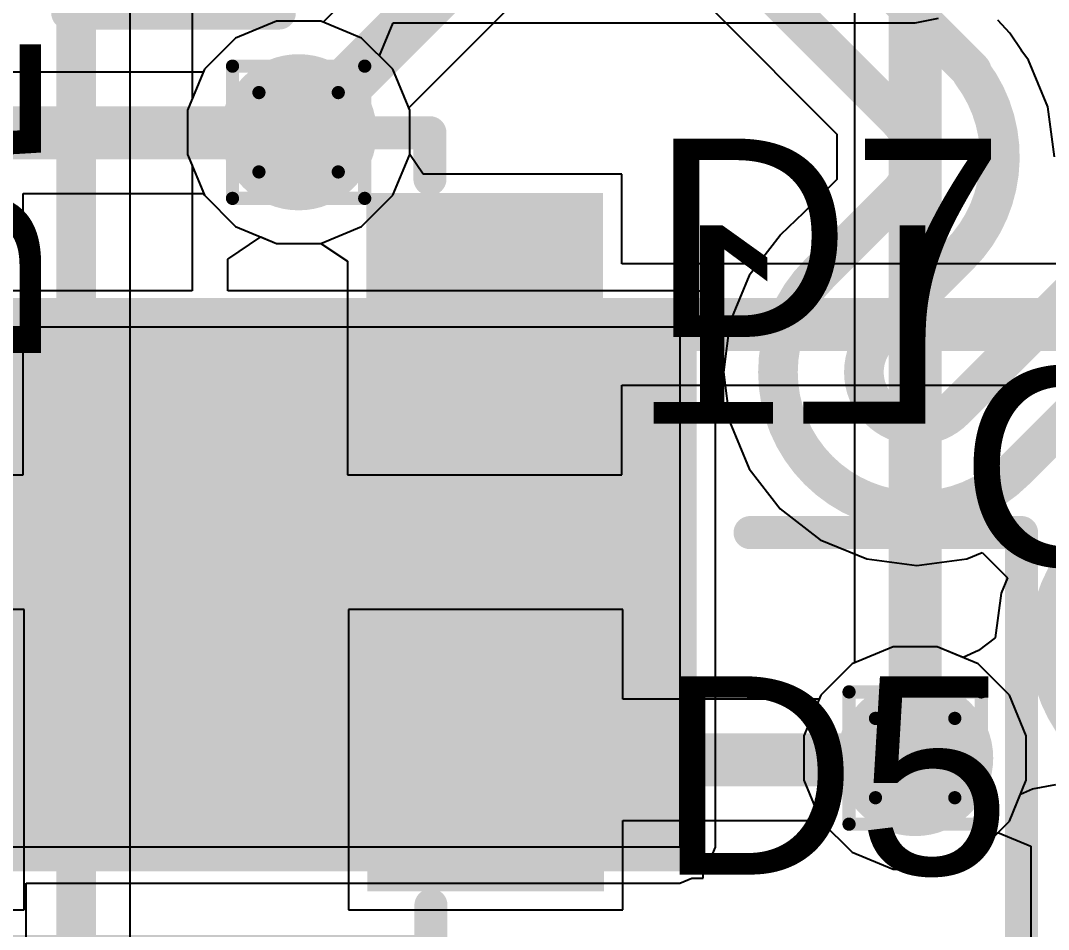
# Model space of a CAD drawing. Header units: inches. Extents: x -11 to 5433, y -4 to 5447.
# Drawn here: x 13.835 to 17.784, y 12.016 to 15.508 of the extents above; entities that cross this region are included whole.
import ezdxf

# ---------------------------------------------------------------- set-up
doc = ezdxf.new("R2010")
doc.units = ezdxf.units.IN
for name, color, linetype in [('Bottom Layer', 5, 'Continuous'), ('Bottom Overlay', 54, 'Continuous'), ('Bottom Paste', 16, 'Continuous'), ('Bottom Solder', 6, 'Continuous'), ('Drill Drawing', 1, 'Continuous'), ('Ground', 16, 'Continuous'), ('Power', 76, 'Continuous'), ('Top Layer', 1, 'Continuous'), ('Top Overlay', 2, 'Continuous'), ('Top Paste', 8, 'Continuous'), ('Top Solder', 216, 'Continuous'), ('Via Holes', 16, 'Continuous')]:
    doc.layers.add(name, color=color, linetype=linetype)
doc.styles.add('Arial', font='', dxfattribs={"height": 0.2})
doc.styles.get('Arial').set_extended_font_data('Arial')

# ---------------------------------------------------------------- blocks, each defined once
blk = doc.blocks.new('YSPI0520_2R2M__B_29')
at = {"layer": 'Bottom Layer'}
blk.add_hatch(color=5, dxfattribs=at).paths.add_polyline_path([(-3.50000062, 1.25000004), (-1.49999954, 1.25000004), (-1.49999954, -1.25000004), (-3.50000062, -1.25000004)])
at = {"layer": 'Bottom Paste'}
blk.add_hatch(color=16, dxfattribs=at).paths.add_polyline_path([(-3.50000062, 1.25000004), (-1.49999954, 1.25000004), (-1.49999954, -1.25000004), (-3.50000062, -1.25000004)])
at = {"layer": 'Bottom Solder'}
blk.add_hatch(color=6, dxfattribs=at).paths.add_polyline_path([(-3.60160062, 1.35160004), (-1.39839954, 1.35160004), (-1.39839954, -1.35160004), (-3.60160062, -1.35160004)])
at = {"layer": 'Bottom Overlay'}
for points in [[(-2.69999968, 1.55699968, 0.127, 0.127, 0), (-2.69999968, 2.59999988, 0.127, 0.127, 0)], [(2.69999968, 2.59999988, 0.127, 0.127, 0), (-2.69999968, 2.59999988, 0.127, 0.127, 0)]]:
    blk.add_lwpolyline(points, format="xyseb", dxfattribs=at)
for points in [[(-2.73174968, 2.59999988, 0.0635, 0.0635, 1), (-2.66824968, 2.59999988, 0.0635, 0.0635, 1)], [(-2.73174968, 2.59999988, 0.0635, 0.0635, 1), (-2.66824968, 2.59999988, 0.0635, 0.0635, 1)], [(-2.73174968, 1.55699968, 0.0635, 0.0635, 1), (-2.66824968, 1.55699968, 0.0635, 0.0635, 1)]]:
    blk.add_lwpolyline(points, format="xyseb", close=True, dxfattribs=at)
blk = doc.blocks.new('SOD_323_165')
at = {"layer": 'Top Layer'}
for points in [[(-0.74999977, -0.4500003700000001), (-1.55000071, -0.4500003699999999), (-1.55000071, 0.4500003700000001), (-0.74999977, 0.4500003699999999)], [(1.55000071, -0.4500003700000001), (0.74999977, -0.4500003699999999), (0.74999977, 0.4500003700000001), (1.55000071, 0.4500003699999999)]]:
    blk.add_hatch(color=1, dxfattribs=at).paths.add_polyline_path(points)
at = {"layer": 'Top Overlay'}
for points in [[(-2.0068032, 0.48288956), (-0.9146032, 0.48288956), (-0.9146032, 0.78768956), (-2.0068032, 0.78768956)], [(-2.00679304, -0.50771044), (-1.57499304, -0.50771044), (-1.57499304, 0.5082895599999999), (-2.00679304, 0.5082895599999999)], [(-2.0068032, -0.78711044), (-0.9146032, -0.78711044), (-0.9146032, -0.48231044), (-2.0068032, -0.48231044)]]:
    blk.add_hatch(color=2, dxfattribs=at).paths.add_polyline_path(points)
at = {"layer": 'Top Paste'}
for points in [[(-0.74999977, -0.4500003700000001), (-1.55000071, -0.4500003699999999), (-1.55000071, 0.4500003700000001), (-0.74999977, 0.4500003699999999)], [(1.55000071, -0.4500003700000001), (0.74999977, -0.4500003699999999), (0.74999977, 0.4500003700000001), (1.55000071, 0.4500003699999999)]]:
    blk.add_hatch(color=8, dxfattribs=at).paths.add_polyline_path(points)
at = {"layer": 'Top Solder'}
for points in [[(-0.69499861, -0.50500153), (-1.60500187, -0.5050015299999998), (-1.60500187, 0.50500153), (-0.69499861, 0.5050015299999998)], [(1.60500187, -0.50500153), (0.69499861, -0.5050015299999998), (0.69499861, 0.50500153), (1.60500187, 0.5050015299999998)]]:
    blk.add_hatch(color=216, dxfattribs=at).paths.add_polyline_path(points)
at = {"layer": 'Top Overlay'}
for points in [[(-0.9143999999999999, 0.7366, 0.127, 0.127, 0), (0.9397999999999999, 0.7366, 0.127, 0.127, 0)], [(0.9397999999999999, 0.5588, 0.127, 0.127, 0), (0.9397999999999999, 0.7366, 0.127, 0.127, 0)], [(0.9397999999999999, -0.7366, 0.127, 0.127, 0), (0.9397999999999999, -0.5588, 0.127, 0.127, 0)], [(-0.9143999999999999, -0.7366, 0.127, 0.127, 0), (0.9397999999999999, -0.7366, 0.127, 0.127, 0)]]:
    blk.add_lwpolyline(points, format="xyseb", dxfattribs=at)
for points in [[(-0.9461499999999999, 0.7366, 0.0635, 0.0635, 1), (-0.88265, 0.7366, 0.0635, 0.0635, 1)], [(0.9080499999999999, 0.7366, 0.0635, 0.0635, 1), (0.9715499999999999, 0.7366, 0.0635, 0.0635, 1)], [(0.9080499999999999, 0.7366, 0.0635, 0.0635, 1), (0.9715499999999999, 0.7366, 0.0635, 0.0635, 1)], [(0.9080499999999999, 0.5588, 0.0635, 0.0635, 1), (0.9715499999999999, 0.5588, 0.0635, 0.0635, 1)], [(0.9080499999999999, -0.5588, 0.0635, 0.0635, 1), (0.9715499999999999, -0.5588, 0.0635, 0.0635, 1)], [(-0.9461499999999999, -0.7366, 0.0635, 0.0635, 1), (-0.88265, -0.7366, 0.0635, 0.0635, 1)], [(0.9080499999999999, -0.7366, 0.0635, 0.0635, 1), (0.9715499999999999, -0.7366, 0.0635, 0.0635, 1)], [(0.9080499999999999, -0.7366, 0.0635, 0.0635, 1), (0.9715499999999999, -0.7366, 0.0635, 0.0635, 1)]]:
    blk.add_lwpolyline(points, format="xyseb", close=True, dxfattribs=at)
blk = doc.blocks.new('SOD_323_167')
at = {"layer": 'Top Layer'}
for points in [[(-0.74999977, -0.4500003700000001), (-1.55000071, -0.4500003699999999), (-1.55000071, 0.4500003700000001), (-0.74999977, 0.4500003699999999)], [(1.55000071, -0.4500003700000001), (0.74999977, -0.4500003699999999), (0.74999977, 0.4500003700000001), (1.55000071, 0.4500003699999999)]]:
    blk.add_hatch(color=1, dxfattribs=at).paths.add_polyline_path(points)
at = {"layer": 'Top Overlay'}
for points in [[(-2.00668636, 0.4827219199999999), (-0.9144863599999999, 0.4827219199999999), (-0.9144863599999999, 0.78752192), (-2.00668636, 0.78752192)], [(-2.0066762, -0.50787808), (-1.5748762, -0.50787808), (-1.5748762, 0.50812192), (-2.0066762, 0.50812192)], [(-2.00668636, -0.78727808), (-0.9144863599999999, -0.78727808), (-0.9144863599999999, -0.48247808), (-2.00668636, -0.48247808)]]:
    blk.add_hatch(color=2, dxfattribs=at).paths.add_polyline_path(points)
at = {"layer": 'Top Paste'}
for points in [[(-0.74999977, -0.4500003700000001), (-1.55000071, -0.4500003699999999), (-1.55000071, 0.4500003700000001), (-0.74999977, 0.4500003699999999)], [(1.55000071, -0.4500003700000001), (0.74999977, -0.4500003699999999), (0.74999977, 0.4500003700000001), (1.55000071, 0.4500003699999999)]]:
    blk.add_hatch(color=8, dxfattribs=at).paths.add_polyline_path(points)
at = {"layer": 'Top Solder'}
for points in [[(-0.69499861, -0.50500153), (-1.60500187, -0.5050015299999998), (-1.60500187, 0.50500153), (-0.69499861, 0.5050015299999998)], [(1.60500187, -0.50500153), (0.69499861, -0.5050015299999998), (0.69499861, 0.50500153), (1.60500187, 0.5050015299999998)]]:
    blk.add_hatch(color=216, dxfattribs=at).paths.add_polyline_path(points)
at = {"layer": 'Top Overlay'}
for points in [[(-0.9143999999999999, 0.7366, 0.127, 0.127, 0), (0.9397999999999999, 0.7366, 0.127, 0.127, 0)], [(0.9397999999999999, 0.5588, 0.127, 0.127, 0), (0.9397999999999999, 0.7366, 0.127, 0.127, 0)], [(0.9397999999999999, -0.7366, 0.127, 0.127, 0), (0.9397999999999999, -0.5588, 0.127, 0.127, 0)], [(-0.9143999999999999, -0.7366, 0.127, 0.127, 0), (0.9397999999999999, -0.7366, 0.127, 0.127, 0)]]:
    blk.add_lwpolyline(points, format="xyseb", dxfattribs=at)
for points in [[(-0.9461499999999999, 0.7366, 0.0635, 0.0635, 1), (-0.88265, 0.7366, 0.0635, 0.0635, 1)], [(0.9080499999999999, 0.7366, 0.0635, 0.0635, 1), (0.9715499999999999, 0.7366, 0.0635, 0.0635, 1)], [(0.9080499999999999, 0.7366, 0.0635, 0.0635, 1), (0.9715499999999999, 0.7366, 0.0635, 0.0635, 1)], [(0.9080499999999999, 0.5588, 0.0635, 0.0635, 1), (0.9715499999999999, 0.5588, 0.0635, 0.0635, 1)], [(0.9080499999999999, -0.5588, 0.0635, 0.0635, 1), (0.9715499999999999, -0.5588, 0.0635, 0.0635, 1)], [(-0.9461499999999999, -0.7366, 0.0635, 0.0635, 1), (-0.88265, -0.7366, 0.0635, 0.0635, 1)], [(0.9080499999999999, -0.7366, 0.0635, 0.0635, 1), (0.9715499999999999, -0.7366, 0.0635, 0.0635, 1)], [(0.9080499999999999, -0.7366, 0.0635, 0.0635, 1), (0.9715499999999999, -0.7366, 0.0635, 0.0635, 1)]]:
    blk.add_lwpolyline(points, format="xyseb", close=True, dxfattribs=at)
blk = doc.blocks.new('C___0402_171')
at = {"layer": 'Top Layer'}
for points in [[(-0.6985, -0.3175), (-0.6985, 0.3175), (-0.2412999999999999, 0.3175), (-0.2413, -0.3175)], [(0.2412999999999999, -0.3175), (0.2413, 0.3175), (0.6985, 0.3175), (0.6985, -0.3175)]]:
    blk.add_hatch(color=1, dxfattribs=at).paths.add_polyline_path(points)
at = {"layer": 'Top Paste'}
for points in [[(-0.6985, -0.3175), (-0.6985, 0.3175), (-0.2412999999999999, 0.3175), (-0.2413, -0.3175)], [(0.2412999999999999, -0.3175), (0.2413, 0.3175), (0.6985, 0.3175), (0.6985, -0.3175)]]:
    blk.add_hatch(color=8, dxfattribs=at).paths.add_polyline_path(points)
at = {"layer": 'Top Solder'}
for points in [[(-0.7584998799999999, -0.37749988), (-0.7584998799999999, 0.37749988), (-0.18130012, 0.37749988), (-0.18130012, -0.37749988)], [(0.18130012, -0.37749988), (0.18130012, 0.37749988), (0.7584998799999999, 0.37749988), (0.7584998799999999, -0.37749988)]]:
    blk.add_hatch(color=216, dxfattribs=at).paths.add_polyline_path(points)
at = {"layer": 'Top Overlay'}
for points in [[(-0.7874, 0.4064, 0.127, 0.127, 0), (-0.2794, 0.4064, 0.127, 0.127, 0)], [(-0.7874, 0.4064, 0.127, 0.127, 0), (-0.7874, -0.4064, 0.127, 0.127, 0)], [(0.2794, 0.4064, 0.127, 0.127, 0), (0.7874, 0.4064, 0.127, 0.127, 0)], [(0.7874, 0.4064, 0.127, 0.127, 0), (0.7874, -0.4064, 0.127, 0.127, 0)], [(-0.7874, -0.4064, 0.127, 0.127, 0), (-0.2794, -0.4064, 0.127, 0.127, 0)], [(0.2794, -0.4064, 0.127, 0.127, 0), (0.7874, -0.4064, 0.127, 0.127, 0)]]:
    blk.add_lwpolyline(points, format="xyseb", dxfattribs=at)
for points in [[(-0.8191499999999999, 0.4064, 0.0635, 0.0635, 1), (-0.7556499999999999, 0.4064, 0.0635, 0.0635, 1)], [(-0.8191499999999999, 0.4064, 0.0635, 0.0635, 1), (-0.7556499999999999, 0.4064, 0.0635, 0.0635, 1)], [(-0.31115, 0.4064, 0.0635, 0.0635, 1), (-0.24765, 0.4064, 0.0635, 0.0635, 1)], [(0.24765, 0.4064, 0.0635, 0.0635, 1), (0.31115, 0.4064, 0.0635, 0.0635, 1)], [(0.7556499999999999, 0.4064, 0.0635, 0.0635, 1), (0.8191499999999999, 0.4064, 0.0635, 0.0635, 1)], [(0.7556499999999999, 0.4064, 0.0635, 0.0635, 1), (0.8191499999999999, 0.4064, 0.0635, 0.0635, 1)], [(-0.8191499999999999, -0.4064, 0.0635, 0.0635, 1), (-0.7556499999999999, -0.4064, 0.0635, 0.0635, 1)], [(-0.8191499999999999, -0.4064, 0.0635, 0.0635, 1), (-0.7556499999999999, -0.4064, 0.0635, 0.0635, 1)], [(-0.31115, -0.4064, 0.0635, 0.0635, 1), (-0.24765, -0.4064, 0.0635, 0.0635, 1)], [(0.24765, -0.4064, 0.0635, 0.0635, 1), (0.31115, -0.4064, 0.0635, 0.0635, 1)], [(0.7556499999999999, -0.4064, 0.0635, 0.0635, 1), (0.8191499999999999, -0.4064, 0.0635, 0.0635, 1)], [(0.7556499999999999, -0.4064, 0.0635, 0.0635, 1), (0.8191499999999999, -0.4064, 0.0635, 0.0635, 1)]]:
    blk.add_lwpolyline(points, format="xyseb", close=True, dxfattribs=at)

msp = doc.modelspace()

# ---------------------------------------------------------------- hatches: boundary and pattern name
at = {"layer": 'Bottom Layer'}
h = msp.add_hatch(color=5, dxfattribs=at)
edge = h.paths.add_edge_path()
edge.add_arc((14.90330268, 15.07856522), 0.2999994, 0, 360)
h = msp.add_hatch(color=5, dxfattribs=at)
edge = h.paths.add_edge_path()
edge.add_arc((17.272, 12.6746), 0.2999994, 0, 360)
at = {"layer": 'Ground'}
h = msp.add_hatch(color=16, dxfattribs=at)
edge = h.paths.add_edge_path()
edge.add_arc((14.90330268, 15.07856522), 0.2999994, 0, 360)
h = msp.add_hatch(color=16, dxfattribs=at)
edge = h.paths.add_edge_path()
edge.add_arc((17.272, 12.6746), 0.2999994, 0, 360)
at = {"layer": 'Power'}
h = msp.add_hatch(color=76, dxfattribs=at)
edge = h.paths.add_edge_path()
edge.add_arc((14.90330268, 15.07856522), 0.2999994, 0, 360)
h = msp.add_hatch(color=76, dxfattribs=at)
edge = h.paths.add_edge_path()
edge.add_arc((17.272, 12.6746), 0.2999994, 0, 360)
at = {"layer": 'Top Layer'}
h = msp.add_hatch(color=1, dxfattribs=at)
edge = h.paths.add_edge_path()
edge.add_arc((14.90330268, 15.07856522), 0.2999994, 0, 360)
h = msp.add_hatch(color=1, dxfattribs=at)
edge = h.paths.add_edge_path()
edge.add_arc((17.272, 12.6746), 0.2999994, 0, 360)
at = {"layer": 'Via Holes'}
h = msp.add_hatch(color=7, dxfattribs=at)
edge = h.paths.add_edge_path()
edge.add_arc((14.90330268, 15.07856522), 0.1499997, 0, 360)
h = msp.add_hatch(color=7, dxfattribs=at)
edge = h.paths.add_edge_path()
edge.add_arc((17.272, 12.6746), 0.1499997, 0, 360)

# ---------------------------------------------------------------- linework, layer by layer
at = {"layer": 'Bottom Layer'}
for p, q in [((14.49418742, 17.10722766), (14.49418742, 15.2066752)), ((15.2141555, 15.37157708), (15.26676144, 15.49857708)), ((15.26676144, 15.49857708), (17.272, 15.49857708)), ((17.272, 15.49857708), (17.36119464, 15.51631898)), ((15.26529332, 15.32043926), (15.2141555, 15.37157708)), ((15.33030208, 15.16350028), (15.26529332, 15.32043926)), ((14.49418742, 15.2066752), (14.47630328, 15.16350028)), ((14.47630328, 15.16350028), (14.47630328, 14.99363016)), ((15.33030208, 14.99363016), (15.33030208, 15.16350028)), ((14.47630328, 14.99363016), (14.49418742, 14.95045524)), ((15.26529332, 14.83669118), (15.33030208, 14.99363016)), ((14.49418742, 14.95045524), (14.49418742, 14.46911508)), ((15.14517672, 14.71657458), (15.26529332, 14.83669118)), ((14.98823774, 14.65156582), (15.14517672, 14.71657458)), ((14.63165222, 14.59144402), (14.75865476, 14.67630034)), ((14.75865476, 14.67630034), (14.81836762, 14.65156582)), ((14.81836762, 14.65156582), (14.98823774, 14.65156582)), ((14.63165222, 14.46911508), (14.63165222, 14.59144402)), ((14.49418742, 14.46911508), (12.5103128, 14.46911508)), ((16.367379, 14.46911508), (14.63165222, 14.46911508)), ((16.37103406, 14.46760124), (16.367379, 14.46911508)), ((16.45786396, 14.46760124), (16.37103406, 14.46760124)), ((16.45786396, 14.43163738), (16.45786396, 14.46760124)), ((16.46458226, 14.42885354), (16.45786396, 14.43163738)), ((16.5048438, 14.33165028), (16.46458226, 14.42885354)), ((12.5103128, 14.33165028), (16.367379, 14.33165028)), ((16.367379, 14.33165028), (16.367379, 12.3316492)), ((16.5048438, 12.3316492), (16.5048438, 14.33165028)), ((17.18706494, 13.1015994), (17.03012596, 13.03659064)), ((17.35693506, 13.1015994), (17.18706494, 13.1015994)), ((17.51387404, 13.03659064), (17.35693506, 13.1015994)), ((17.03012596, 13.03659064), (16.91000936, 12.91647404)), ((17.63399064, 12.91647404), (17.51387404, 13.03659064)), ((16.91000936, 12.91647404), (16.8450006, 12.75953506)), ((17.6989994, 12.75953506), (17.63399064, 12.91647404)), ((16.8450006, 12.75953506), (16.8450006, 12.58966494)), ((17.6989994, 12.58966494), (17.6989994, 12.75953506)), ((16.8450006, 12.58966494), (16.91000936, 12.43272596)), ((17.63399064, 12.43272596), (17.6989994, 12.58966494)), ((16.91000936, 12.43272596), (17.03012596, 12.31260936)), ((17.51387404, 12.31260936), (17.63399064, 12.43272596)), ((16.367379, 12.3316492), (13.71864922, 12.3316492)), ((16.46458226, 12.23444594), (16.5048438, 12.3316492)), ((17.03012596, 12.31260936), (17.18706494, 12.2476006)), ((17.35693506, 12.2476006), (17.51387404, 12.31260936)), ((17.18706494, 12.2476006), (17.35693506, 12.2476006)), ((16.367379, 12.1941844), (16.4142547, 12.21360016)), ((16.4142547, 12.21360016), (16.45786396, 12.21360016)), ((16.45786396, 12.2316621), (16.46458226, 12.23444594)), ((16.45786396, 12.21360016), (16.45786396, 12.2316621)), ((13.85611402, 10.48591248), (13.85611402, 12.1941844)), ((13.85611402, 12.1941844), (16.367379, 12.1941844))]:
    msp.add_line(p, q, dxfattribs=at)
at = {"layer": 'Drill Drawing'}
for points in [[(14.64930268, 15.33256522, 0.0508, 0.0508, 0), (15.15730268, 15.33256522, 0.0508, 0.0508, 0)], [(14.64930268, 14.82456522, 0.0508, 0.0508, 0), (14.64930268, 15.33256522, 0.0508, 0.0508, 0)], [(15.15730268, 14.82456522, 0.0508, 0.0508, 0), (15.15730268, 15.33256522, 0.0508, 0.0508, 0)], [(14.75090268, 15.23096522, 0.0508, 0.0508, 0), (15.05570268, 15.23096522, 0.0508, 0.0508, 0)], [(14.75090268, 14.92616522, 0.0508, 0.0508, 0), (14.75090268, 15.23096522, 0.0508, 0.0508, 0)], [(15.05570268, 14.92616522, 0.0508, 0.0508, 0), (15.05570268, 15.23096522, 0.0508, 0.0508, 0)], [(14.75090268, 14.92616522, 0.0508, 0.0508, 0), (15.05570268, 14.92616522, 0.0508, 0.0508, 0)], [(14.64930268, 14.82456522, 0.0508, 0.0508, 0), (15.15730268, 14.82456522, 0.0508, 0.0508, 0)], [(17.018, 12.9286, 0.0508, 0.0508, 0), (17.526, 12.9286, 0.0508, 0.0508, 0)], [(17.018, 12.4206, 0.0508, 0.0508, 0), (17.018, 12.9286, 0.0508, 0.0508, 0)], [(17.526, 12.4206, 0.0508, 0.0508, 0), (17.526, 12.9286, 0.0508, 0.0508, 0)], [(17.1196, 12.827, 0.0508, 0.0508, 0), (17.4244, 12.827, 0.0508, 0.0508, 0)], [(17.1196, 12.5222, 0.0508, 0.0508, 0), (17.1196, 12.827, 0.0508, 0.0508, 0)], [(17.4244, 12.5222, 0.0508, 0.0508, 0), (17.4244, 12.827, 0.0508, 0.0508, 0)], [(17.1196, 12.5222, 0.0508, 0.0508, 0), (17.4244, 12.5222, 0.0508, 0.0508, 0)], [(17.018, 12.4206, 0.0508, 0.0508, 0), (17.526, 12.4206, 0.0508, 0.0508, 0)]]:
    msp.add_lwpolyline(points, format="xyseb", dxfattribs=at)
for points in [[(14.63660268, 15.33256522, 0.0254, 0.0254, 1), (14.66200268, 15.33256522, 0.0254, 0.0254, 1)], [(14.63660268, 15.33256522, 0.0254, 0.0254, 1), (14.66200268, 15.33256522, 0.0254, 0.0254, 1)], [(15.14460268, 15.33256522, 0.0254, 0.0254, 1), (15.17000268, 15.33256522, 0.0254, 0.0254, 1)], [(15.14460268, 15.33256522, 0.0254, 0.0254, 1), (15.17000268, 15.33256522, 0.0254, 0.0254, 1)], [(14.73820268, 15.23096522, 0.0254, 0.0254, 1), (14.76360268, 15.23096522, 0.0254, 0.0254, 1)], [(14.73820268, 15.23096522, 0.0254, 0.0254, 1), (14.76360268, 15.23096522, 0.0254, 0.0254, 1)], [(15.04300268, 15.23096522, 0.0254, 0.0254, 1), (15.06840268, 15.23096522, 0.0254, 0.0254, 1)], [(15.04300268, 15.23096522, 0.0254, 0.0254, 1), (15.06840268, 15.23096522, 0.0254, 0.0254, 1)], [(14.73820268, 14.92616522, 0.0254, 0.0254, 1), (14.76360268, 14.92616522, 0.0254, 0.0254, 1)], [(14.73820268, 14.92616522, 0.0254, 0.0254, 1), (14.76360268, 14.92616522, 0.0254, 0.0254, 1)], [(15.04300268, 14.92616522, 0.0254, 0.0254, 1), (15.06840268, 14.92616522, 0.0254, 0.0254, 1)], [(15.04300268, 14.92616522, 0.0254, 0.0254, 1), (15.06840268, 14.92616522, 0.0254, 0.0254, 1)], [(14.63660268, 14.82456522, 0.0254, 0.0254, 1), (14.66200268, 14.82456522, 0.0254, 0.0254, 1)], [(14.63660268, 14.82456522, 0.0254, 0.0254, 1), (14.66200268, 14.82456522, 0.0254, 0.0254, 1)], [(15.14460268, 14.82456522, 0.0254, 0.0254, 1), (15.17000268, 14.82456522, 0.0254, 0.0254, 1)], [(15.14460268, 14.82456522, 0.0254, 0.0254, 1), (15.17000268, 14.82456522, 0.0254, 0.0254, 1)], [(17.0053, 12.9286, 0.0254, 0.0254, 1), (17.0307, 12.9286, 0.0254, 0.0254, 1)], [(17.0053, 12.9286, 0.0254, 0.0254, 1), (17.0307, 12.9286, 0.0254, 0.0254, 1)], [(17.5133, 12.9286, 0.0254, 0.0254, 1), (17.5387, 12.9286, 0.0254, 0.0254, 1)], [(17.5133, 12.9286, 0.0254, 0.0254, 1), (17.5387, 12.9286, 0.0254, 0.0254, 1)], [(17.1069, 12.827, 0.0254, 0.0254, 1), (17.1323, 12.827, 0.0254, 0.0254, 1)], [(17.1069, 12.827, 0.0254, 0.0254, 1), (17.1323, 12.827, 0.0254, 0.0254, 1)], [(17.4117, 12.827, 0.0254, 0.0254, 1), (17.4371, 12.827, 0.0254, 0.0254, 1)], [(17.4117, 12.827, 0.0254, 0.0254, 1), (17.4371, 12.827, 0.0254, 0.0254, 1)], [(17.1069, 12.5222, 0.0254, 0.0254, 1), (17.1323, 12.5222, 0.0254, 0.0254, 1)], [(17.1069, 12.5222, 0.0254, 0.0254, 1), (17.1323, 12.5222, 0.0254, 0.0254, 1)], [(17.4117, 12.5222, 0.0254, 0.0254, 1), (17.4371, 12.5222, 0.0254, 0.0254, 1)], [(17.4117, 12.5222, 0.0254, 0.0254, 1), (17.4371, 12.5222, 0.0254, 0.0254, 1)], [(17.0053, 12.4206, 0.0254, 0.0254, 1), (17.0307, 12.4206, 0.0254, 0.0254, 1)], [(17.0053, 12.4206, 0.0254, 0.0254, 1), (17.0307, 12.4206, 0.0254, 0.0254, 1)], [(17.5133, 12.4206, 0.0254, 0.0254, 1), (17.5387, 12.4206, 0.0254, 0.0254, 1)], [(17.5133, 12.4206, 0.0254, 0.0254, 1), (17.5387, 12.4206, 0.0254, 0.0254, 1)]]:
    msp.add_lwpolyline(points, format="xyseb", close=True, dxfattribs=at)
at = {"layer": 'Ground'}
for p, q in [((14.2560294, 6.641134800000001), (14.2560294, 17.83717032)), ((16.49211332, 15.55085028), (16.97108874, 15.07187486)), ((14.81836762, 15.50556462), (14.66142864, 15.44055586)), ((14.98823774, 15.50556462), (14.81836762, 15.50556462)), ((15.14517672, 15.44055586), (14.98823774, 15.50556462)), ((17.63616742, 15.45976334), (17.58948984, 15.50979626)), ((17.68107462, 15.39254478), (17.63616742, 15.45976334)), ((14.66142864, 15.44055586), (14.54131204, 15.32043926)), ((15.26529332, 15.32043926), (15.14517672, 15.44055586)), ((17.68164104, 15.38969744), (17.68107462, 15.39254478)), ((17.70755412, 15.3559256), (17.68164104, 15.38969744)), ((17.78177546, 15.1767413), (17.70755412, 15.3559256)), ((14.54131204, 15.32043926), (14.47630328, 15.16350028)), ((15.33030208, 15.16350028), (15.26529332, 15.32043926)), ((17.80709164, 14.9844506), (17.78177546, 15.1767413)), ((14.47630328, 15.16350028), (14.47630328, 14.99363016)), ((15.33030208, 14.99363016), (15.33030208, 15.16350028)), ((16.97108874, 15.07187486), (16.97108874, 14.8970238)), ((14.47630328, 14.99363016), (14.54131204, 14.83669118)), ((15.26529332, 14.83669118), (15.33030208, 14.99363016)), ((16.97108874, 14.8970238), (16.84371536, 14.76965296)), ((14.54131204, 14.83669118), (14.66142864, 14.71657458)), ((15.14517672, 14.71657458), (15.26529332, 14.83669118)), ((16.84371536, 14.76965296), (16.75480266, 14.68403972)), ((14.66142864, 14.71657458), (14.81836762, 14.65156582)), ((14.98823774, 14.65156582), (15.14517672, 14.71657458)), ((14.81836762, 14.65156582), (14.98823774, 14.65156582)), ((16.75292306, 14.68222362), (16.63486386, 14.52836058)), ((16.752316, 14.68284084), (16.75231346, 14.68283322)), ((16.75231346, 14.68283322), (16.75292306, 14.68222362)), ((16.7533193, 14.68350886), (16.752316, 14.68284084)), ((16.75411686, 14.6840448), (16.7533193, 14.68350886)), ((16.75480266, 14.68403972), (16.75411686, 14.6840448)), ((16.63486386, 14.52836058), (16.56064252, 14.34917628)), ((16.56064252, 14.34917628), (16.53532634, 14.15688558)), ((16.53532634, 14.15688558), (16.56064252, 13.96459488)), ((16.56064252, 13.96459488), (16.63486386, 13.78541058)), ((16.63486386, 13.78541058), (16.75293068, 13.63153992)), ((16.75293068, 13.63153992), (16.75293068, 13.63153738)), ((16.75293068, 13.63153738), (16.90680388, 13.51347056)), ((16.90680388, 13.51347056), (17.08598818, 13.43924922)), ((17.08598818, 13.43924922), (17.27827888, 13.41393304)), ((17.27827888, 13.41393304), (17.47056958, 13.43924922)), ((17.47056958, 13.43924922), (17.52958902, 13.46369672)), ((17.52958902, 13.46369672), (17.62679228, 13.36649346)), ((17.62679228, 13.36649346), (17.60234478, 13.30747402)), ((17.60234478, 13.30747402), (17.57984292, 13.13655742)), ((17.57984292, 13.13655742), (17.5157257, 13.08746176)), ((17.18706494, 13.1015994), (17.03012596, 13.03659064)), ((17.35693506, 13.1015994), (17.18706494, 13.1015994)), ((17.45612968, 13.06050982), (17.35693506, 13.1015994)), ((17.5157257, 13.08746176), (17.45612968, 13.06050982)), ((17.03012596, 13.03659064), (16.91000936, 12.91647404)), ((16.91000936, 12.91647404), (16.8450006, 12.75953506)), ((16.8450006, 12.75953506), (16.8450006, 12.58966494)), ((16.8450006, 12.58966494), (16.91000936, 12.43272596)), ((17.72298208, 12.5567313), (17.81228594, 12.57247168)), ((17.63399064, 12.43272596), (17.67645182, 12.53523274)), ((17.67645182, 12.53523274), (17.72298208, 12.5567313)), ((16.91000936, 12.43272596), (17.03012596, 12.31260936)), ((17.51387404, 12.31260936), (17.63399064, 12.43272596)), ((17.03012596, 12.31260936), (17.18706494, 12.2476006)), ((17.35693506, 12.2476006), (17.51387404, 12.31260936)), ((17.18706494, 12.2476006), (17.35693506, 12.2476006))]:
    msp.add_line(p, q, dxfattribs=at)
for points in [[(14.04884922, 6.55531582, 0.1524, 0.1524, 0), (14.04884922, 17.9229893, 0.1524, 0.1524, 0)], [(16.87209478, 15.93083174, 0.1524, 0.1524, 0), (17.44130878, 15.36161774, 0.1524, 0.1524, 0)], [(16.6386129, 15.69734986, 0.1524, 0.1524, 0), (17.20697346, 15.1289893, 0.1524, 0.1524, 0)], [(17.44130878, 15.36161774, 0.1524, 0.1524, -9.175670784618937e-05), (17.44144848, 15.36147804, 0.1524, 0.1524, 0)], [(17.44144594, 15.36147804, 0.1524, 0.1524, 0), (17.4896653, 15.31325868, 0.1524, 0.1524, 0)], [(17.4896653, 15.30607048, 0.1524, 0.1524, -0.374297321415304), (17.44130878, 14.60728092, 0.1524, 0.1524, 0)], [(17.4896653, 15.30607048, 0.1524, 0.1524, 0), (17.4896653, 15.31326122, 0.1524, 0.1524, 0)], [(17.20732144, 15.12863878, 0.1524, 0.1524, -0.0007506422168789914), (17.20697346, 15.1289893, 0.1524, 0.1524, 0)], [(17.20732144, 15.12863878, 0.1524, 0.1524, -0.4152443090914809), (17.20782436, 14.84076534, 0.1524, 0.1524, 0)], [(16.9017696, 14.53470804, 0.1524, 0.1524, 0), (17.20782436, 14.8407628, 0.1524, 0.1524, 0)], [(17.20782436, 14.8407628, 0.1524, 0.1524, 0), (17.20782436, 14.84076534, 0.1524, 0.1524, 0)], [(17.1339637, 14.29993838, 0.1524, 0.1524, 0), (17.44130624, 14.60728092, 0.1524, 0.1524, 0)], [(17.44130624, 14.60728092, 0.1524, 0.1524, 0), (17.44130878, 14.60728092, 0.1524, 0.1524, 0)], [(16.90111174, 13.7797159, 0.1524, 0.1524, -0.4142135623598118), (16.90110666, 14.53405018, 0.1524, 0.1524, 0)], [(16.90110666, 14.53405018, 0.1524, 0.1524, -0.001414243779853782), (16.9017696, 14.53470804, 0.1524, 0.1524, 0)], [(17.42196414, 14.01319778, 0.1524, 0.1524, 0), (17.90762992, 14.49886356, 0.1524, 0.1524, 0)], [(17.13459362, 14.01319778, 0.1524, 0.1524, -0.412935251357205), (17.1339637, 14.29993838, 0.1524, 0.1524, 0)], [(17.65544602, 13.7797159, 0.1524, 0.1524, 0), (18.14240212, 14.266672, 0.1524, 0.1524, 0)], [(17.42196414, 14.01319778, 0.1524, 0.1524, -0.4142135623730951), (17.13459362, 14.01319778, 0.1524, 0.1524, 0)], [(17.65544602, 13.7797159, 0.1524, 0.1524, -0.4142135623730951), (16.90111174, 13.7797159, 0.1524, 0.1524, 0)], [(17.942814, 12.73801364, 0.1524, 0.1524, -0.4142135623598118), (17.94280892, 13.49234792, 0.1524, 0.1524, 0)]]:
    msp.add_lwpolyline(points, format="xyseb", dxfattribs=at)
for points in [[(17.40320878, 15.36161774, 0.0762, 0.0762, 1), (17.47940878, 15.36161774, 0.0762, 0.0762, 1)], [(17.40320878, 15.36161774, 0.0762, 0.0762, 1), (17.47940878, 15.36161774, 0.0762, 0.0762, 1)], [(17.40334594, 15.36147804, 0.0762, 0.0762, 1), (17.47954594, 15.36147804, 0.0762, 0.0762, 1)], [(17.40334848, 15.36147804, 0.0762, 0.0762, 1), (17.47954848, 15.36147804, 0.0762, 0.0762, 1)], [(17.4515653, 15.31326122, 0.0762, 0.0762, 1), (17.5277653, 15.31326122, 0.0762, 0.0762, 1)], [(17.4515653, 15.31325868, 0.0762, 0.0762, 1), (17.5277653, 15.31325868, 0.0762, 0.0762, 1)], [(17.4515653, 15.30607048, 0.0762, 0.0762, 1), (17.5277653, 15.30607048, 0.0762, 0.0762, 1)], [(17.4515653, 15.30607048, 0.0762, 0.0762, 1), (17.5277653, 15.30607048, 0.0762, 0.0762, 1)], [(17.16887346, 15.1289893, 0.0762, 0.0762, 1), (17.24507346, 15.1289893, 0.0762, 0.0762, 1)], [(17.16887346, 15.1289893, 0.0762, 0.0762, 1), (17.24507346, 15.1289893, 0.0762, 0.0762, 1)], [(17.16922144, 15.12863878, 0.0762, 0.0762, 1), (17.24542144, 15.12863878, 0.0762, 0.0762, 1)], [(17.16922144, 15.12863878, 0.0762, 0.0762, 1), (17.24542144, 15.12863878, 0.0762, 0.0762, 1)], [(17.16972436, 14.84076534, 0.0762, 0.0762, 1), (17.24592436, 14.84076534, 0.0762, 0.0762, 1)], [(17.16972436, 14.84076534, 0.0762, 0.0762, 1), (17.24592436, 14.84076534, 0.0762, 0.0762, 1)], [(17.16972436, 14.8407628, 0.0762, 0.0762, 1), (17.24592436, 14.8407628, 0.0762, 0.0762, 1)], [(17.16972436, 14.8407628, 0.0762, 0.0762, 1), (17.24592436, 14.8407628, 0.0762, 0.0762, 1)], [(17.40320624, 14.60728092, 0.0762, 0.0762, 1), (17.47940624, 14.60728092, 0.0762, 0.0762, 1)], [(17.40320624, 14.60728092, 0.0762, 0.0762, 1), (17.47940624, 14.60728092, 0.0762, 0.0762, 1)], [(17.40320878, 14.60728092, 0.0762, 0.0762, 1), (17.47940878, 14.60728092, 0.0762, 0.0762, 1)], [(17.40320878, 14.60728092, 0.0762, 0.0762, 1), (17.47940878, 14.60728092, 0.0762, 0.0762, 1)], [(16.86300666, 14.53405018, 0.0762, 0.0762, 1), (16.93920666, 14.53405018, 0.0762, 0.0762, 1)], [(16.86300666, 14.53405018, 0.0762, 0.0762, 1), (16.93920666, 14.53405018, 0.0762, 0.0762, 1)], [(16.8636696, 14.53470804, 0.0762, 0.0762, 1), (16.9398696, 14.53470804, 0.0762, 0.0762, 1)], [(16.8636696, 14.53470804, 0.0762, 0.0762, 1), (16.9398696, 14.53470804, 0.0762, 0.0762, 1)], [(17.0958637, 14.29993838, 0.0762, 0.0762, 1), (17.1720637, 14.29993838, 0.0762, 0.0762, 1)], [(17.0958637, 14.29993838, 0.0762, 0.0762, 1), (17.1720637, 14.29993838, 0.0762, 0.0762, 1)], [(17.09649362, 14.01319778, 0.0762, 0.0762, 1), (17.17269362, 14.01319778, 0.0762, 0.0762, 1)], [(17.09649362, 14.01319778, 0.0762, 0.0762, 1), (17.17269362, 14.01319778, 0.0762, 0.0762, 1)], [(17.38386414, 14.01319778, 0.0762, 0.0762, 1), (17.46006414, 14.01319778, 0.0762, 0.0762, 1)], [(17.38386414, 14.01319778, 0.0762, 0.0762, 1), (17.46006414, 14.01319778, 0.0762, 0.0762, 1)], [(16.86301174, 13.7797159, 0.0762, 0.0762, 1), (16.93921174, 13.7797159, 0.0762, 0.0762, 1)], [(16.86301174, 13.7797159, 0.0762, 0.0762, 1), (16.93921174, 13.7797159, 0.0762, 0.0762, 1)], [(17.61734602, 13.7797159, 0.0762, 0.0762, 1), (17.69354602, 13.7797159, 0.0762, 0.0762, 1)], [(17.61734602, 13.7797159, 0.0762, 0.0762, 1), (17.69354602, 13.7797159, 0.0762, 0.0762, 1)]]:
    msp.add_lwpolyline(points, format="xyseb", close=True, dxfattribs=at)
at = {"layer": 'Power'}
for p, q in [((17.85431786, 18.35920382), (14.9970363, 15.50191972)), ((15.32665718, 15.17229884), (16.92158922, 16.76722834)), ((17.03892198, 16.71862798), (17.03892198, 13.040233)), ((14.81836762, 15.50556462), (14.66142864, 15.44055586)), ((14.98823774, 15.50556462), (14.81836762, 15.50556462)), ((14.9970363, 15.50191972), (14.98823774, 15.50556462)), ((14.66142864, 15.44055586), (14.54131204, 15.32043926)), ((14.54131204, 15.32043926), (14.47630328, 15.16350028)), ((15.33030208, 15.16350028), (15.32665718, 15.17229884)), ((14.47630328, 15.16350028), (14.47630328, 14.99363016)), ((15.33030208, 14.99363016), (15.33030208, 15.16350028)), ((14.47630328, 14.99363016), (14.54131204, 14.83669118)), ((15.26529332, 14.83669118), (15.33030208, 14.99363016)), ((14.54131204, 14.83669118), (14.66142864, 14.71657458)), ((15.14517672, 14.71657458), (15.26529332, 14.83669118)), ((14.66142864, 14.71657458), (14.81836762, 14.65156582)), ((14.98823774, 14.65156582), (15.14517672, 14.71657458)), ((14.81836762, 14.65156582), (14.98823774, 14.65156582)), ((17.03012596, 13.03659064), (16.91000936, 12.91647404)), ((17.03892198, 13.040233), (17.03012596, 13.03659064)), ((16.91000936, 12.91647404), (16.8450006, 12.75953506)), ((16.8450006, 12.75953506), (16.8450006, 12.58966494)), ((16.8450006, 12.58966494), (16.91000936, 12.43272596)), ((16.91000936, 12.43272596), (17.03012596, 12.31260936)), ((17.51387404, 12.31260936), (17.58985306, 12.38858838)), ((17.58985306, 12.38858838), (17.71685306, 12.33598244)), ((17.71685306, 12.33598244), (17.71685306, 7.400963099999999)), ((17.03012596, 12.31260936), (17.18706494, 12.2476006)), ((17.35693506, 12.2476006), (17.51387404, 12.31260936)), ((17.18706494, 12.2476006), (17.35693506, 12.2476006))]:
    msp.add_line(p, q, dxfattribs=at)
for points in [[(14.90330268, 15.07856522, 0.2032, 0.2032, 0), (20.1668634, 20.34212594, 0.2032, 0.2032, 0)], [(17.272, 12.6746, 0.2032, 0.2032, 0), (17.272, 16.951706, 0.2032, 0.2032, 0)]]:
    msp.add_lwpolyline(points, format="xyseb", dxfattribs=at)
for points in [[(14.85250268, 15.07856522, 0.1016, 0.1016, 1), (14.95410268, 15.07856522, 0.1016, 0.1016, 1)], [(17.2212, 12.6746, 0.1016, 0.1016, 1), (17.3228, 12.6746, 0.1016, 0.1016, 1)]]:
    msp.add_lwpolyline(points, format="xyseb", close=True, dxfattribs=at)
at = {"layer": 'Top Layer'}
for p, q in [((14.81836762, 15.50556462), (14.66142864, 15.44055586)), ((14.98823774, 15.50556462), (14.81836762, 15.50556462)), ((15.14517672, 15.44055586), (14.98823774, 15.50556462)), ((14.66142864, 15.44055586), (14.54131204, 15.32043926)), ((15.26529332, 15.32043926), (15.14517672, 15.44055586)), ((14.53688482, 15.30975348), (13.51647538, 15.30975348)), ((14.54131204, 15.32043926), (14.53688482, 15.30975348)), ((15.33030208, 15.16350028), (15.26529332, 15.32043926)), ((15.33030208, 14.9936327), (15.33030208, 15.16350028)), ((15.38145514, 14.91707456), (15.33030208, 14.9936327)), ((16.14511122, 14.91707456), (15.38145514, 14.91707456)), ((16.14511122, 14.57315348), (16.14511122, 14.91707456)), ((13.84511074, 13.76307636), (13.84511074, 14.84359744)), ((13.84511074, 14.84359744), (14.538452, 14.84359744)), ((14.538452, 14.84359744), (14.54131204, 14.83669118)), ((14.54131204, 14.83669118), (14.66142864, 14.71657458)), ((14.66142864, 14.71657458), (14.81836762, 14.65156582)), ((14.81836762, 14.65156582), (14.9882352, 14.65156582)), ((14.9882352, 14.65156582), (15.09111282, 14.5828258)), ((15.09111282, 14.5828258), (15.09111282, 13.76307636)), ((18.35553098, 14.57315348), (16.14511122, 14.57315348)), ((16.14511122, 13.76307636), (16.14511122, 14.10699744)), ((16.14511122, 14.10699744), (18.45207384, 14.10699744)), ((13.55118956, 13.76307636), (13.84511074, 13.76307636)), ((15.09111282, 13.76307636), (16.14511122, 13.76307636)), ((13.84898932, 13.24494684), (13.55118956, 13.24494684)), ((13.84898932, 12.09094864), (13.84898932, 13.24494684)), ((16.1489898, 13.24494684), (15.0949914, 13.24494684)), ((15.0949914, 13.24494684), (15.0949914, 12.09094864)), ((16.1489898, 12.90102576), (16.1489898, 13.24494684)), ((17.18706494, 13.1015994), (17.03012596, 13.03659064)), ((17.35693506, 13.1015994), (17.18706494, 13.1015994)), ((17.51387404, 13.03659064), (17.35693506, 13.1015994)), ((17.03012596, 13.03659064), (16.91000936, 12.91647404)), ((17.63399064, 12.91647404), (17.51387404, 13.03659064)), ((16.91000936, 12.91647404), (16.9036111, 12.90102576)), ((17.6989994, 12.75953506), (17.63399064, 12.91647404)), ((16.9036111, 12.90102576), (16.1489898, 12.90102576)), ((17.6989994, 12.58966494), (17.6989994, 12.75953506)), ((17.63399064, 12.43272596), (17.6989994, 12.58966494)), ((16.1489898, 12.09094864), (16.1489898, 12.43486972)), ((16.1489898, 12.43486972), (16.90912036, 12.43486972)), ((16.90912036, 12.43486972), (16.91000936, 12.43272596)), ((16.91000936, 12.43272596), (17.03012596, 12.31260936)), ((17.51387404, 12.31260936), (17.63399064, 12.43272596)), ((17.03012596, 12.31260936), (17.18706494, 12.2476006)), ((17.35693506, 12.2476006), (17.51387404, 12.31260936)), ((17.18706494, 12.2476006), (17.35693506, 12.2476006)), ((13.55118956, 12.09094864), (13.84898932, 12.09094864)), ((15.0949914, 12.09094864), (16.1489898, 12.09094864))]:
    msp.add_line(p, q, dxfattribs=at)
for points in [[(13.51647538, 15.07667546, 0.2032, 0.2032, 0), (14.90330268, 15.07667546, 0.2032, 0.2032, 0)], [(15.61811202, 14.34007546, 0.2032, 0.2032, 0), (18.45207384, 14.34007546, 0.2032, 0.2032, 0)], [(15.6219906, 12.66794774, 0.2032, 0.2032, 0), (17.26534774, 12.66794774, 0.2032, 0.2032, 0)], [(17.26534774, 12.66794774, 0.2032, 0.2032, 0), (17.272, 12.6746, 0.2032, 0.2032, 0)]]:
    msp.add_lwpolyline(points, format="xyseb", dxfattribs=at)
for points in [[(14.85250268, 15.07667546, 0.1016, 0.1016, 1), (14.95410268, 15.07667546, 0.1016, 0.1016, 1)], [(15.56731202, 14.34007546, 0.1016, 0.1016, 1), (15.66891202, 14.34007546, 0.1016, 0.1016, 1)], [(15.5711906, 12.66794774, 0.1016, 0.1016, 1), (15.6727906, 12.66794774, 0.1016, 0.1016, 1)], [(17.21454774, 12.66794774, 0.1016, 0.1016, 1), (17.31614774, 12.66794774, 0.1016, 0.1016, 1)], [(17.21454774, 12.66794774, 0.1016, 0.1016, 1), (17.31614774, 12.66794774, 0.1016, 0.1016, 1)], [(17.2212, 12.6746, 0.1016, 0.1016, 1), (17.3228, 12.6746, 0.1016, 0.1016, 1)]]:
    msp.add_lwpolyline(points, format="xyseb", close=True, dxfattribs=at)

# ---------------------------------------------------------------- block references
for name, p, rotation in [('C___0402_171', (14.42271436, 16.32409232), 90), ('YSPI0520_2R2M__B_29', (15.08086392, 10.84060062), 270)]:
    msp.add_blockref(name, p, dxfattribs=dict(rotation=rotation))
for name, p in [('SOD_323_165', (14.46811178, 14.34007546)), ('SOD_323_167', (14.47199036, 12.66794774))]:
    msp.add_blockref(name, p)

# ---------------------------------------------------------------- texts
at = {"layer": 'Bottom Overlay', "style": 'Arial', "text_generation_flag": 2}
msp.add_text('R50', height=0.7619999999999999, rotation=270, dxfattribs=at).set_placement((13.15191172, 14.14358614))
msp.add_text('L1', height=0.7619999999999999, dxfattribs=at).set_placement((17.3988349, 13.95919992))
at = {"layer": 'Top Overlay', "style": 'Arial'}
for s, p in [('D7', (16.25620574, 14.29229298)), ('C53', (17.44247718, 13.4130415)), ('D5', (16.2797236, 12.22698596))]:
    msp.add_text(s, height=0.7619999999999999, dxfattribs=at).set_placement(p)

doc.saveas('drawing.dxf')
